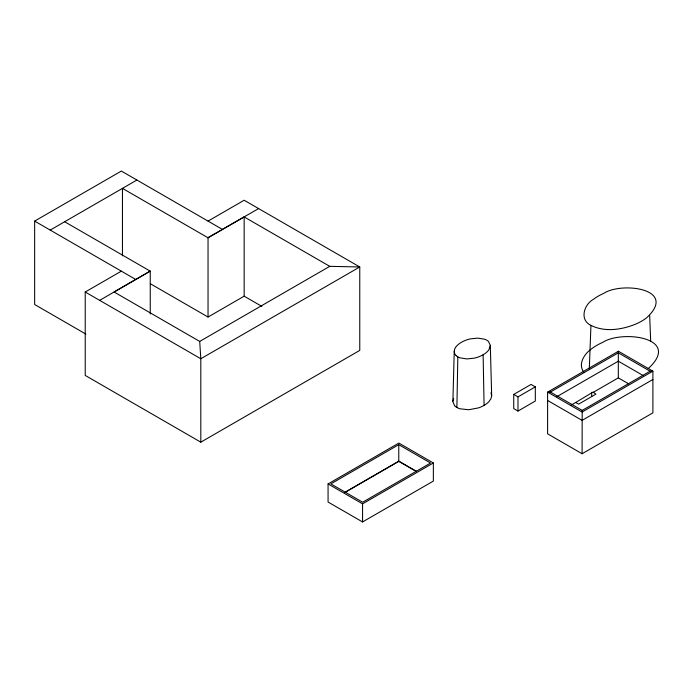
<?xml version="1.0" encoding="UTF-8"?>
<svg xmlns="http://www.w3.org/2000/svg" width="693" height="693" viewBox="0 0 693 693"><rect width="100%" height="100%" fill="white"/><g stroke="black" fill="none" stroke-linecap="round" stroke-linejoin="round"><path stroke-width="1.04" d="M455.596 347.41C453.759 349.826 453.716 353.586 456.141 355.63M455.596 347.41A23.779 13.73 0 0 1 457.319 345.339L457.839 344.854A26.836 15.497 0 0 1 465.913 340.194L466.761 339.891A23.779 13.73 0 0 1 470.348 338.894L477.754 338.115L484.58 339.206A11.556 6.67 0 0 1 488.452 341.441L490.315 345.365L488.963 349.644A23.779 13.73 0 0 1 487.24 351.715L486.72 352.2A26.836 15.497 0 0 1 478.646 356.86L477.798 357.164A23.779 13.73 0 0 1 474.211 358.16L466.805 358.939L459.979 357.839A11.556 6.67 0 0 1 456.107 355.604M454.244 351.169L452.884 401.741L454.591 405.674M490.315 345.365L491.666 395.972L490.887 398.847L488.92 401.645A27.659 15.965 0 0 1 484.078 405.388A27.833 16.069 0 0 1 478.499 407.891L468.745 409.745L459.987 408.792A13.011 7.51 0 0 1 454.556 405.656M456.886 407.467L457.83 356.869M589.301 369.083L590.947 325.381C579.313 319.993 583.896 304.591 593.277 299.428A54.245 31.315 0 0 1 603.794 293.356C621.517 281.557 678.586 288.609 646.422 317.966A54.245 31.315 0 0 1 635.897 324.038C621.907 329.747 604.954 332.406 590.947 325.381M618.399 351.238L618.312 352.85L550.398 392.065L547.6 392.117L582.094 412.032L652.893 371.153L650.095 371.205L582.189 410.412L582.094 453.742L547.6 433.827L547.6 392.117L618.399 351.238L652.893 371.153L652.893 412.863L582.094 453.742M452.884 401.186L453.672 398.31M648.189 368.633C682.51 337.318 621.63 329.807 602.719 342.385A57.865 33.403 0 0 0 591.501 348.865C584.442 353.733 577.564 364.12 583.852 372.184M150.112 271.076L135.793 279.496L34.65 221.102L34.65 304.522L85.923 334.121M99.671 300.355L135.698 279.444M34.65 221.102L121.344 171.05L222.488 229.444L207.909 237.708M50.208 230.085L136.911 180.033M208.039 221.102L244.161 200.242L359.762 266.978L359.762 350.407L200.814 442.169L85.222 375.433L85.222 292.013L121.344 271.154M150.242 313.99L150.242 271.154L114.12 292.013L199.705 341.424L200.814 358.749L200.814 442.169M122.453 255.847L122.453 188.375L208.039 237.786L244.161 216.926L329.747 266.337L359.762 266.978L200.814 358.749L85.222 292.013M150.364 283.74L208.039 317.039L244.161 296.18L261.841 306.384M199.705 341.424L329.747 266.337M328.066 483.931L398.865 443.061L433.359 462.976L433.359 481.081L362.56 521.95L328.066 502.035L328.066 483.931L362.56 503.846L433.359 462.976M398.77 444.672L330.864 483.879L362.647 502.234L430.561 463.028L398.77 444.672L398.77 461.356L344.819 492.506M513.738 394.43L531.072 384.416L535.317 386.867L535.317 401.048L517.983 411.062L513.738 408.61L513.738 394.43L517.983 396.881L535.317 386.867M345.764 491.822L398.865 461.166L416.58 471.387M556.912 396.647L618.312 361.192L643.554 375.771M571.006 405.197L575.684 402.486L578.577 404.158L595.911 394.144L593.026 392.073L575.684 402.486M593.026 392.481L618.312 377.876L628.594 383.818M652.893 379.495L582.094 420.374L547.6 400.459M222.401 229.392L258.61 208.584M650.095 371.205L618.312 352.85L618.312 377.876M550.398 392.065L582.189 410.412M64.657 221.743L150.242 271.154M398.77 461.356L416.536 471.612M490.939 392.827L491.675 395.417M649.67 315.419L650.675 340.947M483.116 354.781L484.078 405.396M591.675 392.299L591.675 396.353M517.983 396.881L517.983 411.062M362.56 503.846L362.56 521.95M244.161 216.926L244.161 296.18M208.039 237.786L208.039 317.039"/></g></svg>
